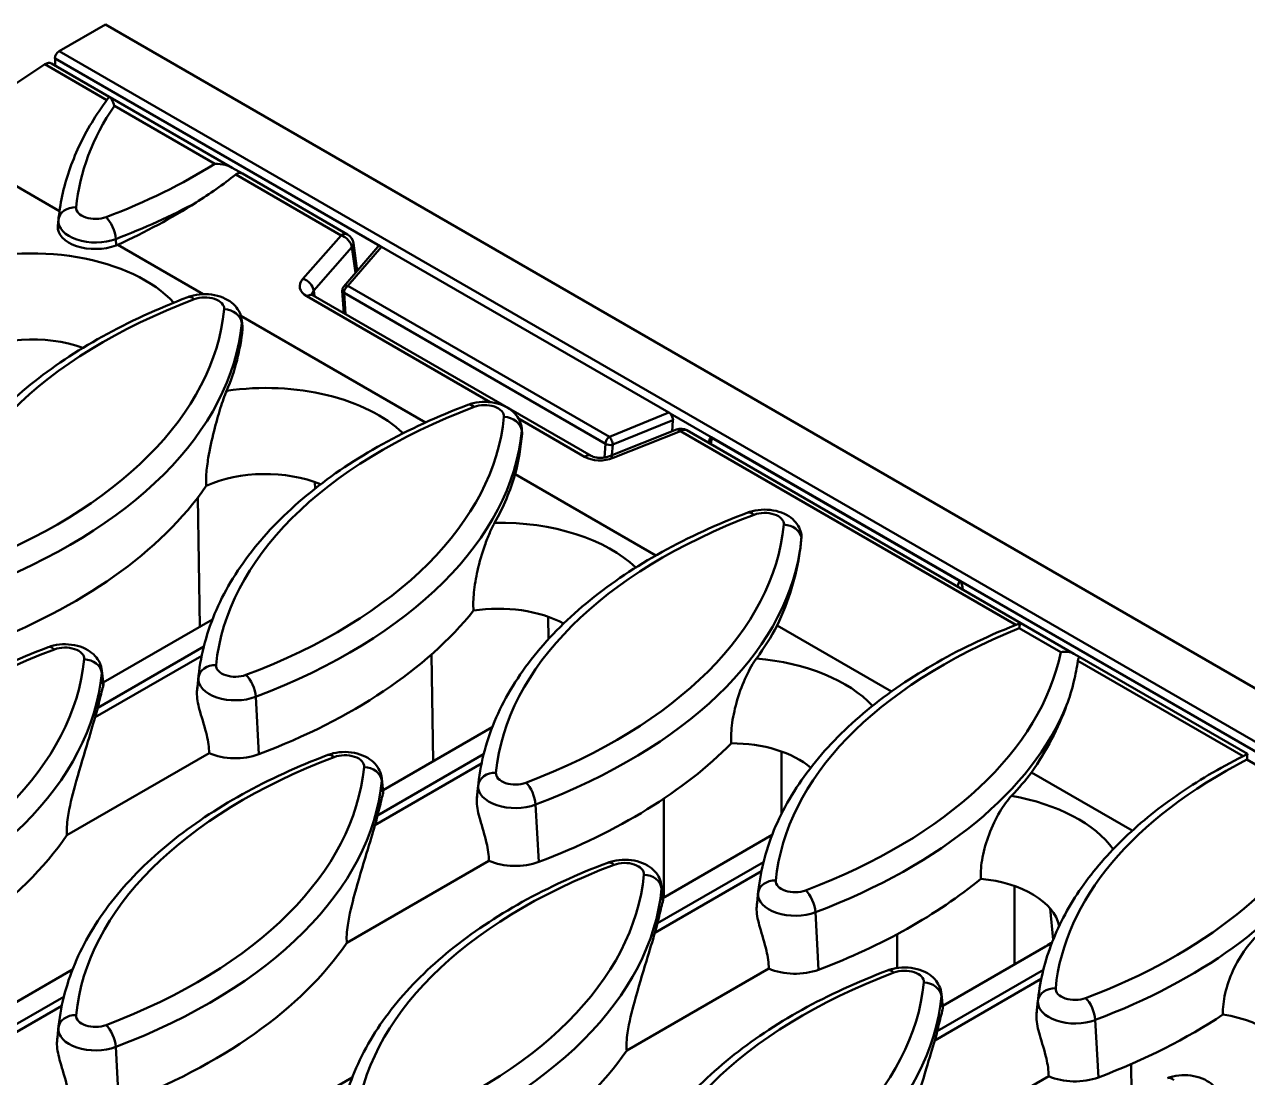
# Model space of a CAD drawing. Header units: millimetres. Extents: x 0 to 2774, y -40 to 1485.
# Drawn here: x 184.4 to 235.9, y 422.1 to 466.4 of the extents above; entities that cross this region are included whole.
import ezdxf

# ---------------------------------------------------------------- set-up
doc = ezdxf.new("R2010")
doc.units = ezdxf.units.MM
doc.header["$LTSCALE"] = 2.5
doc.layers.add('Sichtbar (ISO)', color=7, linetype='Continuous', lineweight=50)
doc.layers.add('Sichtbar schmal (ISO)', color=7, linetype='Continuous', lineweight=50)

msp = doc.modelspace()

# ---------------------------------------------------------------- linework, layer by layer
at = {"layer": 'Sichtbar (ISO)'}
for p, q in [((187.82, 466.442), (185.875, 465.32)), ((364.597, 364.38), (187.82, 466.442)), ((180.572, 461.645), (185.269, 464.764)), ((185.545, 464.805), (187.984, 463.397)), ((185.699, 465.013), (185.699, 464.717)), ((188.009, 463.383), (187.985, 463.397)), ((193.159, 460.409), (188.009, 463.383)), ((185.888, 458.576), (180.572, 461.645)), ((193.589, 460.161), (193.159, 460.409)), ((193.589, 460.161), (198.023, 457.601)), ((185.853, 458.295), (185.825, 458.038)), ((191.938, 455.084), (188.338, 457.162)), ((197.858, 455.411), (199.3, 457.079)), ((198.427, 456.069), (198.269, 457.235)), ((199.451, 457.084), (211.544, 450.102)), ((208.278, 448.279), (196.577, 455.035)), ((197.868, 454.289), (197.798, 455.229)), ((201.297, 449.68), (193.527, 454.166)), ((193.566, 453.975), (193.594, 453.718)), ((211.723, 449.781), (211.684, 449.307)), ((205.351, 449.438), (205.364, 449.32)), ((211.877, 449.384), (209.046, 448.261)), ((212.311, 449.352), (226.365, 441.238)), ((213.246, 448.887), (213.235, 448.819)), ((213.329, 449.061), (223.829, 442.999)), ((223.786, 443.018), (213.363, 449.036)), ((210.998, 444.079), (205.075, 447.499)), ((187.728, 438.728), (192.327, 441.384)), ((220.92, 438.351), (216.109, 441.128)), ((228.607, 439.944), (226.365, 441.238)), ((228.855, 439.8), (228.607, 439.944)), ((228.855, 439.8), (235.917, 435.723)), ((187.674, 439.232), (187.737, 438.646)), ((191.745, 439.016), (191.693, 438.53)), ((199.513, 434.192), (204.112, 436.847)), ((186.202, 432.304), (192.188, 435.76)), ((231.064, 432.494), (226.822, 434.943)), ((199.459, 434.696), (199.522, 434.11)), ((203.531, 434.48), (203.478, 433.994)), ((211.298, 429.656), (215.897, 432.311)), ((197.987, 427.768), (203.973, 431.224)), ((211.244, 430.16), (211.307, 429.574)), ((215.316, 429.944), (215.263, 429.458)), ((223.083, 425.12), (227.41, 427.618)), ((181.835, 423.986), (186.434, 426.641)), ((209.772, 423.232), (215.758, 426.688)), ((223.029, 425.624), (223.092, 425.038)), ((227.101, 425.408), (227.049, 424.922)), ((185.853, 424.274), (185.801, 423.788)), ((193.62, 419.45), (198.219, 422.105)), ((221.557, 418.696), (227.543, 422.152))]:
    msp.add_line(p, q, dxfattribs=at)
for centre, radius, start, end in [((197.773, 457.168), 0.5, 7.7044, 60), ((198.047, 455.247), 0.25, 139.1574, 184.2915), ((212.061, 448.919), 0.5, 60, 111.6271)]:
    msp.add_arc(centre, radius, start, end, dxfattribs=at)
for centre, major_axis, ratio, start_param, end_param in [((185.875, 465.116), (-0.125, -0.217), 0.57735, 3.926991, 5.497787), ((185.295, 464.372), (0.25, 0.433), 0.57735, 0, 0.860326), ((174.523, 469.388), (-24.832, -1.748), 0.618802, 2.116587, 2.286857), ((187.402, 457.904), (-1.587, 0), 0.57735, 6.227073, 8.433693), ((210.665, 457.149), (-24.887, 0), 0.57735, 6.221282, 6.227073), ((174.639, 469.158), (-24.887, 0), 0.57735, 2.150508, 2.15369), ((199.455, 456.876), (-0.135, 0.22), 0.563539, 5.794531, 6.460093), ((184.736, 450.872), (4, 0), 0.57735, 1.006824, 2.356194), ((168.746, 454.416), (24.887, 0), 0.57735, 6.044483, 6.227073), ((192.009, 453.661), (1.587, 0), 0.57735, 6.227073, 6.345089), ((211.54, 449.899), (0.133, -0.215), 0.590223, 0.675008, 1.993686), ((180.415, 448.918), (-24.959, -1.757), 0.618802, 2.936931, 3.046826), ((203.787, 449.187), (-1.579, -0.111), 0.618802, 3.046826, 3.164293), ((213.411, 448.369), (-0.075, 0.694), 0.24051, 0.045462, 0.702195), ((213.544, 449.146), (-0.253, -0.011), 0.591693, 0.530365, 0.74992), ((194.557, 445.202), (4, 0), 0.57735, 0.949504, 2.241798), ((180.531, 449.88), (24.887, 0), 0.57735, 5.970714, 6.116725), ((168.746, 452.375), (25.106, 0), 0.57735, 5.2921, 5.904133), ((192.2, 444.552), (-24.941, -1.756), 0.618802, 2.806104, 3.009686), ((223.977, 443.123), (-0.26, -0.01), 0.560932, 0.728066, 0.947621), ((223.747, 442.402), (0.018, 0.643), 0.283413, 5.114808, 5.911391), ((204.378, 439.532), (4, 0), 0.57735, 0.81622, 1.837769), ((180.531, 447.838), (-25.106, 0), 0.57735, 2.150508, 2.708832), ((192.316, 445.344), (24.887, 0), 0.57735, 5.883104, 5.985444), ((162.853, 439.673), (24.887, 0), 0.57735, 6.114898, 6.142932), ((203.985, 440.186), (-24.923, -1.754), 0.618802, 2.683776, 2.872508), ((193.294, 436.584), (-1.806, 0), 0.57735, 0.911322, 2.150508), ((192.316, 443.302), (-25.106, 0), 0.57735, 2.150508, 2.627239), ((214.199, 433.862), (4, 0), 0.57735, 0.589615, 1.577055), ((204.101, 440.808), (-24.887, 0), 0.57735, 2.644528, 2.721189), ((174.639, 435.137), (24.887, 0), 0.57735, 6.114898, 6.142932), ((162.853, 437.632), (25.106, 0), 0.57735, 5.2921, 5.906759), ((205.08, 432.048), (-1.806, 0), 0.57735, 0.911322, 2.150508), ((204.101, 438.766), (-25.106, 0), 0.57735, 2.150508, 2.532118), ((224.02, 428.192), (4, 0), 0.57735, 0.126759, 1.403206), ((186.424, 430.601), (24.887, 0), 0.57735, 6.114898, 6.142932), ((174.639, 433.096), (25.106, 0), 0.57735, 5.2921, 5.906759), ((216.865, 427.512), (-1.806, 0), 0.57735, 0.911322, 2.150508), ((215.886, 434.23), (-25.106, 0), 0.57735, 2.150508, 2.428839), ((233.841, 422.522), (4, 0), 0.57735, 6.248142, 7.590944), ((198.209, 426.065), (24.887, 0), 0.57735, 6.114898, 6.142932), ((186.424, 428.56), (25.106, 0), 0.57735, 5.2921, 5.906759), ((228.65, 422.976), (-1.806, 0), 0.57735, 0.911322, 2.150508)]:
    msp.add_ellipse(centre, major_axis=major_axis, ratio=ratio, start_param=start_param, end_param=end_param, dxfattribs=at)
for points, knots in [([(187.984, 463.397), (187.744, 463.08), (187.522, 462.757), (187.116, 462.101), (186.932, 461.767), (186.605, 461.092), (186.461, 460.749), (186.215, 460.057), (186.113, 459.708), (185.951, 459.004), (185.891, 458.65), (185.853, 458.295)], [3.5137945, 3.5137945, 3.5137945, 3.5137945, 3.5840531, 3.5840531, 3.6543117, 3.6543117, 3.7245703, 3.7245703, 3.7948289, 3.7948289, 3.8650875, 3.8650875, 3.8650875, 3.8650875]), ([(188.198, 463.02), (188.197, 463.021), (188.197, 463.022), (188.162, 463.118), (188.127, 463.202), (188.062, 463.329), (188.033, 463.369), (188.009, 463.383)], [-0.1736043, -0.1736043, -0.1736043, -0.1736043, -0.1728789, -0.1728789, -0.0870063, -0.0870063, 0, 0, 0, 0]), ([(193.159, 460.409), (193.071, 460.46), (192.972, 460.498), (192.73, 460.562), (192.58, 460.579), (192.431, 460.577), (192.43, 460.577), (192.429, 460.577)], [-0.1542467, -0.1542467, -0.1542467, -0.1542467, -0.088746, -0.088746, 0, 0, 0.0007008, 0.0007008, 0.0007008, 0.0007008]), ([(193.308, 460.122), (193.34, 460.148), (193.375, 460.166), (193.449, 460.189), (193.488, 460.191), (193.548, 460.18), (193.57, 460.172), (193.589, 460.161)], [-0.09696367, -0.09696367, -0.09696367, -0.09696367, -0.06666726, -0.06666726, -0.03263031, -0.03263031, -0.01067724, -0.01067724, -0.01067724, -0.01067724]), ([(191.299, 454.96), (190.018, 454.475), (188.812, 453.921), (186.589, 452.688), (185.572, 452.009), (183.763, 450.544), (182.971, 449.758), (181.641, 448.1), (181.104, 447.228), (180.314, 445.424), (180.061, 444.492), (179.96, 443.552)], [2.9359057, 2.9359057, 2.9359057, 2.9359057, 3.121742, 3.121742, 3.3075784, 3.3075784, 3.4934147, 3.4934147, 3.6792511, 3.6792511, 3.8650875, 3.8650875, 3.8650875, 3.8650875]), ([(193.566, 453.975), (193.554, 454.091), (193.521, 454.202), (193.424, 454.413), (193.356, 454.509), (193.188, 454.693), (193.084, 454.773), (192.835, 454.921), (192.687, 454.978), (192.371, 455.062), (192.2, 455.083), (191.861, 455.086), (191.692, 455.068), (191.449, 455.011), (191.374, 454.988), (191.299, 454.96)], [0.847302, 0.847302, 0.847302, 0.847302, 1.046181, 1.046181, 1.270532, 1.270532, 1.556044, 1.556044, 1.929065, 1.929065, 2.339587, 2.339587, 2.746954, 2.746954, 2.935906, 2.935906, 2.935906, 2.935906]), ([(196.521, 455.078), (196.521, 455.078), (196.522, 455.077), (196.528, 455.07), (196.534, 455.065), (196.551, 455.051), (196.563, 455.043), (196.577, 455.035)], [0.9950657, 0.9950657, 0.9950657, 0.9950657, 1.1062513, 1.1062513, 1.2470944, 1.2470944, 1.3879376, 1.3879376, 1.3879376, 1.3879376]), ([(192.928, 451.018), (192.84, 450.811), (192.75, 450.557), (192.57, 449.985), (192.481, 449.667), (192.3, 448.946), (192.215, 448.551), (192.117, 447.965), (192.086, 447.73), (192.059, 447.33), (192.057, 447.164), (192.07, 447.011)], [-0.8494257, -0.8494257, -0.8494257, -0.8494257, -0.6587679, -0.6587679, -0.4679344, -0.4679344, -0.2465859, -0.2465859, -0.1084621, -0.1084621, 0, 0, 0, 0]), ([(203.084, 450.424), (201.803, 449.939), (200.597, 449.385), (198.374, 448.151), (197.357, 447.472), (195.548, 446.008), (194.756, 445.222), (193.426, 443.564), (192.889, 442.691), (192.099, 440.888), (191.846, 439.956), (191.745, 439.016)], [2.9359057, 2.9359057, 2.9359057, 2.9359057, 3.121742, 3.121742, 3.3075784, 3.3075784, 3.4934147, 3.4934147, 3.6792511, 3.6792511, 3.8650875, 3.8650875, 3.8650875, 3.8650875]), ([(205.351, 449.438), (205.339, 449.554), (205.306, 449.666), (205.209, 449.877), (205.141, 449.973), (204.973, 450.157), (204.869, 450.237), (204.62, 450.385), (204.472, 450.442), (204.156, 450.525), (203.986, 450.547), (203.646, 450.55), (203.477, 450.532), (203.235, 450.475), (203.159, 450.452), (203.084, 450.424)], [0.847302, 0.847302, 0.847302, 0.847302, 1.046181, 1.046181, 1.270532, 1.270532, 1.556044, 1.556044, 1.929065, 1.929065, 2.339587, 2.339587, 2.746954, 2.746954, 2.935906, 2.935906, 2.935906, 2.935906]), ([(208.278, 448.279), (208.3, 448.267), (208.328, 448.253), (208.398, 448.228), (208.439, 448.217), (208.533, 448.2), (208.585, 448.195), (208.695, 448.192), (208.752, 448.194), (208.863, 448.209), (208.918, 448.22), (208.995, 448.242), (209.021, 448.251), (209.046, 448.261)], [-1.387938, -1.387938, -1.387938, -1.387938, -1.175248, -1.175248, -0.950596, -0.950596, -0.713116, -0.713116, -0.467538, -0.467538, -0.2215, -0.2215, -0.084774, -0.084774, -0.084774, -0.084774]), ([(214.869, 445.887), (213.588, 445.403), (212.382, 444.849), (210.159, 443.615), (209.142, 442.936), (207.333, 441.472), (206.541, 440.686), (205.211, 439.028), (204.674, 438.155), (203.884, 436.352), (203.631, 435.42), (203.531, 434.48)], [2.9359057, 2.9359057, 2.9359057, 2.9359057, 3.121742, 3.121742, 3.3075784, 3.3075784, 3.4934147, 3.4934147, 3.6792511, 3.6792511, 3.8650875, 3.8650875, 3.8650875, 3.8650875]), ([(217.118, 445.015), (217.093, 445.13), (217.048, 445.236), (216.928, 445.438), (216.849, 445.529), (216.655, 445.703), (216.536, 445.777), (216.262, 445.907), (216.103, 445.954), (215.775, 446.011), (215.606, 446.019), (215.27, 445.997), (215.104, 445.967), (214.918, 445.905), (214.893, 445.897), (214.869, 445.887)], [0.912347, 0.912347, 0.912347, 0.912347, 1.116165, 1.116165, 1.356461, 1.356461, 1.67044, 1.67044, 2.064989, 2.064989, 2.469701, 2.469701, 2.874412, 2.874412, 2.935906, 2.935906, 2.935906, 2.935906]), ([(204.213, 445.463), (204.144, 445.338), (204.073, 445.193), (203.933, 444.871), (203.864, 444.693), (203.683, 444.176), (203.577, 443.811), (203.424, 443.134), (203.37, 442.825), (203.313, 442.254), (203.306, 441.997), (203.323, 441.76)], [-0.8579949, -0.8579949, -0.8579949, -0.8579949, -0.722262, -0.722262, -0.5861544, -0.5861544, -0.3515224, -0.3515224, -0.1658691, -0.1658691, 0, 0, 0, 0]), ([(217.131, 444.839), (217.132, 444.857), (217.132, 444.875), (217.132, 444.932), (217.126, 444.973), (217.117, 445.014)], [0.67723232, 0.67723232, 0.67723232, 0.67723232, 0.69410003, 0.69410003, 0.73197227, 0.73197227, 0.73197227, 0.73197227]), ([(226.36, 441.238), (225.11, 440.751), (223.934, 440.196), (221.769, 438.967), (220.779, 438.292), (219.018, 436.84), (218.247, 436.063), (216.953, 434.425), (216.431, 433.565), (215.662, 431.787), (215.415, 430.87), (215.316, 429.944)], [2.9502119, 2.9502119, 2.9502119, 2.9502119, 3.133187, 3.133187, 3.3161621, 3.3161621, 3.4991372, 3.4991372, 3.6821123, 3.6821123, 3.8650875, 3.8650875, 3.8650875, 3.8650875]), ([(226.302, 441.021), (226.302, 441.021), (226.302, 441.022), (226.313, 441.094), (226.324, 441.151), (226.346, 441.225), (226.356, 441.243), (226.365, 441.238)], [-0.1466997, -0.1466997, -0.1466997, -0.1466997, -0.1460501, -0.1460501, -0.0715433, -0.0715433, 0, 0, 0, 0]), ([(185.406, 440.217), (184.125, 439.733), (182.919, 439.179), (180.696, 437.945), (179.68, 437.266), (177.87, 435.801), (177.078, 435.016), (175.749, 433.358), (175.212, 432.485), (174.421, 430.682), (174.169, 429.75), (174.068, 428.81)], [2.9359057, 2.9359057, 2.9359057, 2.9359057, 3.121742, 3.121742, 3.3075784, 3.3075784, 3.4934147, 3.4934147, 3.6792511, 3.6792511, 3.8650875, 3.8650875, 3.8650875, 3.8650875]), ([(187.674, 439.232), (187.661, 439.348), (187.629, 439.46), (187.531, 439.671), (187.464, 439.767), (187.295, 439.951), (187.191, 440.031), (186.942, 440.178), (186.795, 440.236), (186.478, 440.319), (186.308, 440.341), (185.968, 440.344), (185.799, 440.326), (185.557, 440.268), (185.481, 440.246), (185.406, 440.217)], [0.847302, 0.847302, 0.847302, 0.847302, 1.046181, 1.046181, 1.270532, 1.270532, 1.556044, 1.556044, 1.929065, 1.929065, 2.339587, 2.339587, 2.746954, 2.746954, 2.935906, 2.935906, 2.935906, 2.935906]), ([(228.607, 439.944), (228.533, 439.986), (228.447, 440.013), (228.259, 440.036), (228.157, 440.031), (228.053, 440.011), (228.053, 440.011), (228.052, 440.011)], [-0.1281464, -0.1281464, -0.1281464, -0.1281464, -0.0649498, -0.0649498, 0, 0, 0.0006165, 0.0006165, 0.0006165, 0.0006165]), ([(215.238, 439.747), (215.092, 439.547), (214.944, 439.289), (214.665, 438.691), (214.536, 438.354), (214.337, 437.686), (214.263, 437.36), (214.174, 436.734), (214.159, 436.442), (214.174, 436.171)], [-0.8370041, -0.8370041, -0.8370041, -0.8370041, -0.6112743, -0.6112743, -0.3860884, -0.3860884, -0.1877107, -0.1877107, 0, 0, 0, 0]), ([(228.3, 437.777), (228.42, 438.105), (228.522, 438.442), (228.675, 439.068), (228.731, 439.357), (228.773, 439.647)], [0.1998865, 0.1998865, 0.1998865, 0.1998865, 0.5110895, 0.5110895, 0.7704198, 0.7704198, 0.7704198, 0.7704198]), ([(228.773, 439.647), (228.775, 439.662), (228.777, 439.676), (228.784, 439.708), (228.789, 439.725), (228.802, 439.763), (228.813, 439.781), (228.835, 439.803), (228.846, 439.805), (228.855, 439.8)], [-0.1141211, -0.1141211, -0.1141211, -0.1141211, -0.0997104, -0.0997104, -0.0797217, -0.0797217, -0.0467941, -0.0467941, -0.0117875, -0.0117875, -0.0117875, -0.0117875]), ([(187.731, 438.597), (187.728, 438.587), (187.725, 438.577), (187.673, 438.395), (187.61, 438.13), (187.525, 437.784), (187.511, 437.725), (187.497, 437.665)], [0.7095826, 0.7095826, 0.7095826, 0.7095826, 0.7301099, 0.7301099, 1.0546565, 1.0546565, 1.1167, 1.1167, 1.1167, 1.1167]), ([(192.188, 435.76), (192.185, 435.995), (192.149, 436.25), (192.014, 436.84), (191.9, 437.178), (191.777, 437.616), (191.743, 437.746), (191.693, 437.999), (191.678, 438.122), (191.673, 438.291), (191.675, 438.35), (191.681, 438.408)], [0.0433649, 0.0433649, 0.0433649, 0.0433649, 0.199966, 0.199966, 0.399932, 0.399932, 0.4756007, 0.4756007, 0.5512693, 0.5512693, 0.5929939, 0.5929939, 0.5929939, 0.5929939]), ([(191.681, 438.408), (191.684, 438.438), (191.687, 438.467), (191.691, 438.508), (191.692, 438.519), (191.693, 438.53)], [0.70958265, 0.70958265, 0.70958265, 0.70958265, 0.73010989, 0.73010989, 0.73801389, 0.73801389, 0.73801389, 0.73801389]), ([(187.389, 437.267), (187.29, 436.931), (187.169, 436.524), (186.874, 435.541), (186.693, 434.951), (186.425, 433.966), (186.304, 433.484), (186.222, 432.925), (186.206, 432.784), (186.192, 432.525), (186.193, 432.406), (186.202, 432.304)], [3.485316, 3.485316, 3.485316, 3.485316, 3.831228, 3.831228, 4.242869, 4.242869, 4.503948, 4.503948, 4.581698, 4.581698, 4.653464, 4.653464, 4.653464, 4.653464]), ([(199.459, 434.696), (199.446, 434.812), (199.414, 434.924), (199.316, 435.134), (199.249, 435.231), (199.081, 435.415), (198.976, 435.494), (198.727, 435.642), (198.58, 435.7), (198.263, 435.783), (198.093, 435.805), (197.753, 435.808), (197.584, 435.79), (197.342, 435.732), (197.266, 435.709), (197.191, 435.681)], [0.847302, 0.847302, 0.847302, 0.847302, 1.046181, 1.046181, 1.270532, 1.270532, 1.556044, 1.556044, 1.929065, 1.929065, 2.339587, 2.339587, 2.746954, 2.746954, 2.935906, 2.935906, 2.935906, 2.935906]), ([(197.191, 435.681), (195.91, 435.197), (194.704, 434.643), (192.481, 433.409), (191.465, 432.73), (189.656, 431.265), (188.863, 430.479), (187.534, 428.822), (186.997, 427.949), (186.207, 426.146), (185.954, 425.214), (185.853, 424.274)], [2.9359057, 2.9359057, 2.9359057, 2.9359057, 3.121742, 3.121742, 3.3075784, 3.3075784, 3.4934147, 3.4934147, 3.6792511, 3.6792511, 3.8650875, 3.8650875, 3.8650875, 3.8650875]), ([(235.916, 435.723), (234.908, 435.225), (233.965, 434.679), (232.235, 433.502), (231.448, 432.87), (230.051, 431.533), (229.441, 430.828), (228.416, 429.358), (228.002, 428.594), (227.388, 427.024), (227.188, 426.219), (227.101, 425.408)], [3.0633195, 3.0633195, 3.0633195, 3.0633195, 3.2236731, 3.2236731, 3.3840267, 3.3840267, 3.5443803, 3.5443803, 3.7047339, 3.7047339, 3.8650875, 3.8650875, 3.8650875, 3.8650875]), ([(235.892, 435.484), (235.892, 435.484), (235.892, 435.485), (235.896, 435.562), (235.901, 435.624), (235.909, 435.704), (235.914, 435.725), (235.917, 435.723)], [-0.1532229, -0.1532229, -0.1532229, -0.1532229, -0.1526671, -0.1526671, -0.0728365, -0.0728365, 0, 0, 0, 0]), ([(199.516, 434.061), (199.513, 434.051), (199.51, 434.041), (199.458, 433.859), (199.395, 433.594), (199.311, 433.247), (199.296, 433.189), (199.282, 433.129)], [0.7095826, 0.7095826, 0.7095826, 0.7095826, 0.7301099, 0.7301099, 1.0546565, 1.0546565, 1.1167, 1.1167, 1.1167, 1.1167]), ([(203.973, 431.224), (203.97, 431.459), (203.934, 431.714), (203.799, 432.304), (203.685, 432.642), (203.562, 433.08), (203.528, 433.21), (203.478, 433.463), (203.463, 433.586), (203.458, 433.755), (203.46, 433.814), (203.466, 433.872)], [0.0433649, 0.0433649, 0.0433649, 0.0433649, 0.199966, 0.199966, 0.399932, 0.399932, 0.4756007, 0.4756007, 0.5512693, 0.5512693, 0.5929939, 0.5929939, 0.5929939, 0.5929939]), ([(203.466, 433.872), (203.469, 433.902), (203.472, 433.931), (203.476, 433.972), (203.477, 433.983), (203.478, 433.994)], [0.70958265, 0.70958265, 0.70958265, 0.70958265, 0.73010989, 0.73010989, 0.73801389, 0.73801389, 0.73801389, 0.73801389]), ([(225.977, 433.956), (225.809, 433.777), (225.641, 433.548), (225.315, 432.999), (225.16, 432.678), (224.914, 432.023), (224.819, 431.696), (224.7, 431.057), (224.675, 430.752), (224.687, 430.469)], [-0.8301106, -0.8301106, -0.8301106, -0.8301106, -0.6194532, -0.6194532, -0.3978806, -0.3978806, -0.1955026, -0.1955026, 0, 0, 0, 0]), ([(199.174, 432.731), (199.075, 432.395), (198.955, 431.988), (198.659, 431.005), (198.478, 430.415), (198.21, 429.43), (198.089, 428.948), (198.007, 428.389), (197.991, 428.248), (197.977, 427.989), (197.978, 427.87), (197.987, 427.768)], [3.485316, 3.485316, 3.485316, 3.485316, 3.831228, 3.831228, 4.242869, 4.242869, 4.503948, 4.503948, 4.581698, 4.581698, 4.653464, 4.653464, 4.653464, 4.653464]), ([(208.977, 431.145), (207.696, 430.661), (206.489, 430.107), (204.266, 428.873), (203.25, 428.194), (201.441, 426.729), (200.648, 425.943), (199.319, 424.285), (198.782, 423.413), (197.992, 421.609), (197.739, 420.678), (197.638, 419.738)], [2.9359057, 2.9359057, 2.9359057, 2.9359057, 3.121742, 3.121742, 3.3075784, 3.3075784, 3.4934147, 3.4934147, 3.6792511, 3.6792511, 3.8650875, 3.8650875, 3.8650875, 3.8650875]), ([(211.244, 430.16), (211.231, 430.276), (211.199, 430.388), (211.101, 430.598), (211.034, 430.694), (210.866, 430.879), (210.761, 430.958), (210.513, 431.106), (210.365, 431.164), (210.048, 431.247), (209.878, 431.269), (209.538, 431.272), (209.369, 431.254), (209.127, 431.196), (209.051, 431.173), (208.977, 431.145)], [0.847302, 0.847302, 0.847302, 0.847302, 1.046181, 1.046181, 1.270532, 1.270532, 1.556044, 1.556044, 1.929065, 1.929065, 2.339587, 2.339587, 2.746954, 2.746954, 2.935906, 2.935906, 2.935906, 2.935906]), ([(211.301, 429.525), (211.298, 429.515), (211.295, 429.504), (211.243, 429.323), (211.18, 429.058), (211.096, 428.711), (211.082, 428.653), (211.067, 428.593)], [0.7095826, 0.7095826, 0.7095826, 0.7095826, 0.7301099, 0.7301099, 1.0546565, 1.0546565, 1.1167, 1.1167, 1.1167, 1.1167]), ([(215.758, 426.688), (215.755, 426.923), (215.719, 427.178), (215.584, 427.768), (215.47, 428.106), (215.347, 428.544), (215.313, 428.674), (215.263, 428.927), (215.248, 429.05), (215.243, 429.218), (215.245, 429.278), (215.251, 429.336)], [0.0433649, 0.0433649, 0.0433649, 0.0433649, 0.199966, 0.199966, 0.399932, 0.399932, 0.4756007, 0.4756007, 0.5512693, 0.5512693, 0.5929939, 0.5929939, 0.5929939, 0.5929939]), ([(215.251, 429.336), (215.254, 429.365), (215.257, 429.395), (215.261, 429.435), (215.262, 429.447), (215.263, 429.458)], [0.70958265, 0.70958265, 0.70958265, 0.70958265, 0.73010989, 0.73010989, 0.73801389, 0.73801389, 0.73801389, 0.73801389]), ([(210.96, 428.195), (210.861, 427.858), (210.74, 427.451), (210.444, 426.469), (210.263, 425.879), (209.996, 424.894), (209.874, 424.412), (209.792, 423.853), (209.776, 423.712), (209.762, 423.453), (209.763, 423.334), (209.772, 423.232)], [3.485316, 3.485316, 3.485316, 3.485316, 3.831228, 3.831228, 4.242869, 4.242869, 4.503948, 4.503948, 4.581698, 4.581698, 4.653464, 4.653464, 4.653464, 4.653464]), ([(236.424, 428.156), (236.225, 427.988), (236.025, 427.768), (235.638, 427.237), (235.455, 426.925), (235.163, 426.286), (235.05, 425.966), (234.905, 425.336), (234.872, 425.034), (234.881, 424.752)], [-0.8307301, -0.8307301, -0.8307301, -0.8307301, -0.6186982, -0.6186982, -0.3967921, -0.3967921, -0.1947785, -0.1947785, 0, 0, 0, 0]), ([(220.762, 426.609), (219.481, 426.125), (218.274, 425.57), (216.052, 424.337), (215.035, 423.658), (213.226, 422.193), (212.433, 421.407), (211.104, 419.749), (210.567, 418.877), (209.777, 417.073), (209.524, 416.142), (209.423, 415.202)], [2.9359057, 2.9359057, 2.9359057, 2.9359057, 3.121742, 3.121742, 3.3075784, 3.3075784, 3.4934147, 3.4934147, 3.6792511, 3.6792511, 3.8650875, 3.8650875, 3.8650875, 3.8650875]), ([(223.029, 425.624), (223.017, 425.74), (222.984, 425.852), (222.886, 426.062), (222.819, 426.158), (222.651, 426.343), (222.546, 426.422), (222.298, 426.57), (222.15, 426.628), (221.833, 426.711), (221.663, 426.732), (221.324, 426.736), (221.154, 426.718), (220.912, 426.66), (220.836, 426.637), (220.762, 426.609)], [0.847302, 0.847302, 0.847302, 0.847302, 1.046181, 1.046181, 1.270532, 1.270532, 1.556044, 1.556044, 1.929065, 1.929065, 2.339587, 2.339587, 2.746954, 2.746954, 2.935906, 2.935906, 2.935906, 2.935906]), ([(223.086, 424.989), (223.083, 424.979), (223.08, 424.968), (223.028, 424.787), (222.965, 424.522), (222.881, 424.175), (222.867, 424.117), (222.852, 424.057)], [0.7095826, 0.7095826, 0.7095826, 0.7095826, 0.7301099, 0.7301099, 1.0546565, 1.0546565, 1.1167, 1.1167, 1.1167, 1.1167]), ([(227.036, 424.8), (227.039, 424.829), (227.042, 424.859), (227.046, 424.899), (227.047, 424.911), (227.049, 424.922)], [0.70958265, 0.70958265, 0.70958265, 0.70958265, 0.73010989, 0.73010989, 0.73801389, 0.73801389, 0.73801389, 0.73801389]), ([(227.543, 422.152), (227.54, 422.387), (227.504, 422.642), (227.369, 423.232), (227.255, 423.57), (227.132, 424.008), (227.098, 424.138), (227.048, 424.391), (227.033, 424.514), (227.028, 424.682), (227.03, 424.742), (227.036, 424.8)], [0.0433649, 0.0433649, 0.0433649, 0.0433649, 0.199966, 0.199966, 0.399932, 0.399932, 0.4756007, 0.4756007, 0.5512693, 0.5512693, 0.5929939, 0.5929939, 0.5929939, 0.5929939]), ([(186.295, 421.018), (186.292, 421.253), (186.257, 421.508), (186.121, 422.098), (186.007, 422.436), (185.884, 422.874), (185.85, 423.004), (185.8, 423.257), (185.785, 423.38), (185.78, 423.548), (185.782, 423.608), (185.788, 423.666)], [0.0433649, 0.0433649, 0.0433649, 0.0433649, 0.199966, 0.199966, 0.399932, 0.399932, 0.4756007, 0.4756007, 0.5512693, 0.5512693, 0.5929939, 0.5929939, 0.5929939, 0.5929939]), ([(185.788, 423.666), (185.791, 423.695), (185.794, 423.725), (185.798, 423.765), (185.799, 423.777), (185.801, 423.788)], [0.70958265, 0.70958265, 0.70958265, 0.70958265, 0.73010989, 0.73010989, 0.73801389, 0.73801389, 0.73801389, 0.73801389]), ([(222.745, 423.659), (222.646, 423.322), (222.525, 422.915), (222.229, 421.933), (222.048, 421.343), (221.781, 420.358), (221.659, 419.876), (221.577, 419.317), (221.561, 419.176), (221.547, 418.917), (221.549, 418.798), (221.557, 418.696)], [3.485316, 3.485316, 3.485316, 3.485316, 3.831228, 3.831228, 4.242869, 4.242869, 4.503948, 4.503948, 4.581698, 4.581698, 4.653464, 4.653464, 4.653464, 4.653464]), ([(234.814, 421.088), (234.802, 421.204), (234.769, 421.315), (234.672, 421.526), (234.604, 421.622), (234.436, 421.806), (234.331, 421.886), (234.083, 422.034), (233.935, 422.092), (233.619, 422.175), (233.448, 422.196), (233.109, 422.2), (232.939, 422.182), (232.697, 422.124), (232.621, 422.101), (232.547, 422.073)], [0.847302, 0.847302, 0.847302, 0.847302, 1.046181, 1.046181, 1.270532, 1.270532, 1.556044, 1.556044, 1.929065, 1.929065, 2.339587, 2.339587, 2.746954, 2.746954, 2.935906, 2.935906, 2.935906, 2.935906])]:
    msp.add_open_spline(points, degree=3, knots=knots, dxfattribs=at)
for points in [[(191.639, 458.944), (192.213, 459.307), (192.778, 459.703), (193.308, 460.122)], [(199.394, 457.106), (199.413, 457.102), (199.433, 457.095), (199.451, 457.084)], [(211.544, 450.102), (211.563, 450.091), (211.582, 450.076), (211.601, 450.059)], [(217.068, 444.262), (217.095, 444.454), (217.116, 444.646), (217.131, 444.839)], [(187.737, 438.646), (187.738, 438.633), (187.736, 438.616), (187.731, 438.597)], [(199.522, 434.11), (199.523, 434.097), (199.521, 434.08), (199.516, 434.061)], [(211.307, 429.574), (211.308, 429.56), (211.306, 429.544), (211.301, 429.525)], [(227.41, 427.618), (227.518, 427.681), (227.613, 427.743), (227.692, 427.801)], [(223.092, 425.038), (223.093, 425.024), (223.092, 425.008), (223.086, 424.989)]]:
    msp.add_open_spline(points, degree=3, dxfattribs=at)
at = {"layer": 'Sichtbar schmal (ISO)'}
for p, q in [((362.652, 363.258), (185.875, 465.32)), ((185.269, 464.764), (187.879, 463.257)), ((185.699, 465.013), (199.394, 457.106)), ((188.198, 463.02), (192.429, 460.577)), ((193.308, 460.122), (197.747, 457.56)), ((185.844, 458.212), (185.817, 457.955)), ((188.256, 457.408), (188.271, 457.137)), ((197.747, 457.56), (196.136, 455.733)), ((196.594, 455.233), (198.205, 457.06)), ((198.032, 455.442), (199.451, 457.084)), ((198.205, 457.06), (198.351, 455.981)), ((209.043, 449.084), (198.032, 455.442)), ((196.301, 454.994), (204.02, 450.537)), ((196.624, 455.008), (196.594, 455.233)), ((197.87, 455.145), (208.882, 448.788)), ((197.938, 454.249), (197.87, 455.145)), ((193.567, 453.868), (193.594, 453.61)), ((186.827, 452.795), (186.826, 452.841)), ((205.22, 449.844), (208.002, 448.238)), ((211.544, 450.102), (209.043, 449.084)), ((209.183, 448.748), (211.723, 449.781)), ((211.601, 450.059), (213.329, 449.061)), ((205.352, 449.332), (205.365, 449.205)), ((209.203, 448.188), (212.035, 449.311)), ((212.035, 449.311), (226.156, 441.158)), ((208.882, 448.788), (208.834, 448.205)), ((209.147, 448.301), (209.183, 448.748)), ((213.318, 448.771), (213.363, 449.036)), ((196.651, 446.899), (196.647, 447.171)), ((191.712, 446.518), (191.798, 441.078)), ((223.786, 443.018), (223.708, 442.772)), ((223.829, 442.999), (267.984, 417.506)), ((206.483, 440.563), (206.468, 441.501)), ((226.302, 441.021), (228.052, 440.011)), ((191.876, 439.857), (187.389, 437.267)), ((187.497, 437.665), (191.964, 440.244)), ((201.547, 439.909), (201.619, 435.408)), ((228.773, 439.647), (235.73, 435.63)), ((187.674, 439.126), (187.731, 438.597)), ((191.737, 438.933), (191.681, 438.408)), ((194.149, 438.129), (194.284, 435.712)), ((216.287, 433.193), (216.287, 435.832)), ((203.662, 435.321), (199.174, 432.731)), ((199.282, 433.129), (203.749, 435.708)), ((235.892, 435.484), (239.215, 433.566)), ((199.459, 434.59), (199.516, 434.061)), ((203.522, 434.397), (203.466, 433.872)), ((211.344, 433.846), (211.344, 429.683)), ((205.934, 433.593), (206.069, 431.175)), ((211.067, 428.593), (215.535, 431.172)), ((215.447, 430.785), (210.96, 428.195)), ((226.108, 426.866), (226.108, 430.162)), ((211.244, 430.054), (211.301, 429.525)), ((215.307, 429.861), (215.251, 429.336)), ((217.719, 429.057), (217.854, 426.639)), ((227.609, 429.212), (227.728, 427.893)), ((221.165, 428.134), (221.165, 426.712)), ((222.852, 424.057), (227.32, 426.636)), ((227.232, 426.249), (222.745, 423.659)), ((181.604, 422.923), (186.072, 425.502)), ((223.03, 425.518), (223.086, 424.989)), ((185.984, 425.115), (181.497, 422.525)), ((227.092, 425.325), (227.036, 424.8)), ((229.504, 424.521), (229.639, 422.103)), ((185.844, 424.191), (185.788, 423.666)), ((188.256, 423.387), (188.391, 420.969)), ((231.014, 422.662), (231.033, 421.453))]:
    msp.add_line(p, q, dxfattribs=at)
for centre, major_axis, ratio, start_param, end_param in [((210.665, 457.966), (-24.113, 0), 0.57735, 5.911631, 6.227073), ((174.639, 469.975), (-24.113, 0), 0.57735, 2.150508, 2.400599), ((174.639, 469.416), (24.86, 0), 0.57735, 5.2921, 5.465425), ((186.59, 458.134), (-0.746, 0.073), 0.815212, 4.791537, 6.275066), ((187.402, 458.72), (-0.813, 0), 0.57735, 6.227073, 8.433693), ((187.402, 458.161), (-1.56, 0), 0.57735, 6.227073, 8.433693), ((210.665, 457.407), (-24.86, 0), 0.57735, 6.221282, 6.227073), ((187.847, 457.715), (0.265, -0.702), 0.447262, 0.956366, 2.439895), ((197.773, 457.168), (0.25, 0.433), 0.57735, 0, 0.860326), ((197.773, 457.168), (-0.375, 0.331), 0.666143, 3.801146, 5.304281), ((184.736, 452.913), (-6.739, 0), 0.57735, 3.626115, 5.226738), ((197.773, 457.168), (0.495, 0.067), 0.585553, 5.684237, 6.283185), ((197.006, 455.462), (-0.999, -0.065), 0.618546, 5.727109, 7.030273), ((196.163, 455.341), (0.375, -0.331), 0.666143, 0.659554, 2.162688), ((198.047, 455.247), (-0.189, 0.163), 0.659067, 5.301108, 6.283185), ((198.047, 455.247), (0.125, 0.217), 0.57735, 0.872665, 2.356194), ((204.773, 443.223), (-24.113, 0), 0.57735, 5.2921, 6.227073), ((191.564, 454.258), (-0.265, 0.702), 0.447262, 5.581488, 6.283185), ((192.009, 454.478), (0.813, 0), 0.57735, 6.227073, 8.433693), ((196.327, 454.602), (0.25, 0.433), 0.57735, 0, 0.860326), ((197.033, 455.07), (0.503, -0.006), 0.646999, 2.638353, 3.164618), ((198.047, 455.247), (-0.249, -0.019), 0.522916, 0, 0.744135), ((168.746, 455.232), (24.113, 0), 0.57735, 5.2921, 6.227073), ((192.821, 453.839), (0.746, -0.073), 0.815212, 0.166414, 1.649944), ((168.746, 454.673), (24.86, 0), 0.57735, 5.2921, 6.227073), ((192.009, 453.919), (1.56, 0), 0.57735, 6.227073, 6.345089), ((194.557, 447.243), (-6.739, 0), 0.57735, 3.676796, 4.956598), ((216.558, 438.687), (-24.113, 0), 0.57735, 5.2921, 6.227073), ((203.349, 449.722), (-0.265, 0.702), 0.447262, 5.581488, 6.283185), ((203.794, 449.942), (0.813, 0), 0.57735, 6.227073, 8.433693), ((180.531, 450.696), (24.113, 0), 0.57735, 5.2921, 6.227073), ((204.606, 449.303), (0.746, -0.073), 0.815212, 0.166414, 1.649944), ((180.531, 450.137), (24.86, 0), 0.57735, 5.2921, 6.227073), ((203.794, 449.383), (1.56, 0), 0.57735, 6.227073, 6.345089), ((212.061, 448.919), (-0.184, 0.465), 0.361026, 5.557414, 6.283185), ((212.061, 448.919), (0.25, 0.433), 0.57735, 0, 0.860326), ((209.059, 448.89), (-0.125, -0.217), 0.57735, 4.014257, 5.497787), ((209.059, 448.89), (-0.249, 0.02), 0.627077, 0.834831, 2.144848), ((209.059, 448.89), (0.094, -0.232), 0.353074, 0.774171, 2.409364), ((208.028, 447.846), (0.25, 0.433), 0.57735, 0, 0.860326), ((208.706, 448.707), (0.999, 0.065), 0.619562, 3.889363, 5.192527), ((209.23, 447.796), (-0.184, 0.465), 0.361026, 5.557414, 6.283185), ((228.343, 434.151), (-24.113, 0), 0.57735, 5.2921, 6.227073), ((215.134, 445.186), (-0.265, 0.702), 0.447262, 5.581488, 6.283185), ((215.58, 445.406), (0.813, 0), 0.57735, 6.227073, 8.433693), ((204.378, 441.573), (-6.739, 0), 0.57735, 3.681679, 4.736818), ((192.316, 446.16), (24.113, 0), 0.57735, 5.2921, 6.227073), ((216.391, 444.767), (0.746, -0.073), 0.815212, 0.236868, 1.649944), ((192.316, 445.601), (24.86, 0), 0.57735, 5.2921, 6.189773), ((240.128, 429.615), (-24.113, 0), 0.57735, 5.323033, 6.227073), ((198.88, 428.481), (-24.113, 0), 0.57735, 5.2921, 6.227073), ((185.672, 439.516), (-0.265, 0.702), 0.447262, 5.581488, 6.283185), ((186.117, 439.736), (0.813, 0), 0.57735, 6.227073, 8.433693), ((204.101, 441.624), (24.113, 0), 0.57735, 5.2921, 6.167024), ((162.853, 440.49), (24.113, 0), 0.57735, 5.2921, 6.227073), ((186.928, 439.097), (0.746, -0.073), 0.815212, 0.166414, 1.649944), ((192.483, 438.856), (-0.746, 0.073), 0.815212, 4.791537, 6.275066), ((193.294, 439.442), (-0.813, 0), 0.57735, 6.227073, 8.433693), ((214.199, 435.903), (-6.739, 0), 0.57735, 3.636874, 4.557535), ((162.853, 439.931), (24.86, 0), 0.57735, 5.2921, 6.227073), ((186.117, 439.177), (1.56, 0), 0.57735, 6.227073, 6.345089), ((193.294, 438.883), (-1.56, 0), 0.57735, 6.227073, 8.433693), ((216.558, 438.128), (-24.86, 0), 0.57735, 6.221282, 6.227073), ((193.74, 438.437), (0.265, -0.702), 0.447262, 0.956366, 2.439895), ((204.101, 441.065), (24.86, 0), 0.57735, 5.2921, 6.052066), ((210.665, 423.945), (-24.113, 0), 0.57735, 5.2921, 6.227073), ((197.457, 434.98), (-0.265, 0.702), 0.447262, 5.581488, 6.283185), ((197.902, 435.199), (0.813, 0), 0.57735, 6.227073, 8.433693), ((251.913, 425.079), (-24.113, 0), 0.57735, 5.439087, 6.227073), ((174.639, 435.954), (24.113, 0), 0.57735, 5.2921, 6.227073), ((198.713, 434.561), (0.746, -0.073), 0.815212, 0.166414, 1.649944), ((204.268, 434.32), (-0.746, 0.073), 0.815212, 4.791537, 6.275066), ((205.08, 434.906), (-0.813, 0), 0.57735, 6.227073, 8.433693), ((174.639, 435.395), (24.86, 0), 0.57735, 5.2921, 6.227073), ((197.902, 434.64), (1.56, 0), 0.57735, 6.227073, 6.345089), ((205.08, 434.347), (-1.56, 0), 0.57735, 6.227073, 8.433693), ((228.343, 433.592), (-24.86, 0), 0.57735, 6.221282, 6.227073), ((205.525, 433.901), (0.265, -0.702), 0.447262, 0.956366, 2.439895), ((224.02, 430.233), (6.739, 0), 0.57735, 0.388702, 1.276109), ((215.886, 437.088), (24.113, 0), 0.57735, 5.2921, 6.027387), ((209.242, 430.444), (-0.265, 0.702), 0.447262, 5.581488, 6.283185), ((209.687, 430.663), (0.813, 0), 0.57735, 6.227073, 8.433693), ((215.886, 436.529), (24.86, 0), 0.57735, 5.2921, 5.925283), ((222.45, 419.409), (-24.113, 0), 0.57735, 5.2921, 6.227073), ((186.424, 431.418), (24.113, 0), 0.57735, 5.2921, 6.227073), ((210.498, 430.025), (0.746, -0.073), 0.815212, 0.166414, 1.649944), ((209.687, 430.104), (1.56, 0), 0.57735, 6.227073, 6.345089), ((216.053, 429.784), (-0.746, 0.073), 0.815212, 4.791537, 6.275066), ((216.865, 430.37), (-0.813, 0), 0.57735, 6.227073, 8.433693), ((186.424, 430.859), (24.86, 0), 0.57735, 5.2921, 6.227073), ((216.865, 429.811), (-1.56, 0), 0.57735, 6.227073, 8.433693), ((240.128, 429.056), (-24.86, 0), 0.57735, 6.221282, 6.227073), ((217.31, 429.365), (0.265, -0.702), 0.447262, 0.956366, 2.439895), ((228.785, 425.237), (-1.375, 2.382), 0.57735, 6.114713, 6.283185), ((234.235, 414.873), (-24.113, 0), 0.57735, 5.2921, 6.227073), ((221.027, 425.907), (-0.265, 0.702), 0.447262, 5.581488, 6.283185), ((221.472, 426.127), (0.813, 0), 0.57735, 6.227073, 8.433693), ((198.209, 426.882), (24.113, 0), 0.57735, 5.2921, 6.227073), ((222.284, 425.489), (0.746, -0.073), 0.815212, 0.166414, 1.649944), ((198.209, 426.323), (24.86, 0), 0.57735, 5.2921, 6.227073), ((221.472, 425.568), (1.56, 0), 0.57735, 6.227073, 6.345089), ((227.838, 425.247), (-0.746, 0.073), 0.815212, 4.791537, 6.275066), ((228.65, 425.833), (-0.813, 0), 0.57735, 6.227073, 8.433693), ((229.095, 424.829), (0.265, -0.702), 0.447262, 0.956366, 2.439895), ((228.65, 425.274), (-1.56, 0), 0.57735, 6.227073, 8.433693), ((251.913, 424.52), (-24.86, 0), 0.57735, 6.221282, 6.227073), ((186.59, 424.113), (-0.746, 0.073), 0.815212, 4.791537, 6.275066), ((187.402, 424.699), (-0.813, 0), 0.57735, 6.227073, 8.433693), ((187.402, 424.14), (-1.56, 0), 0.57735, 6.227073, 8.433693), ((210.665, 423.386), (-24.86, 0), 0.57735, 6.221282, 6.227073), ((187.847, 423.695), (0.265, -0.702), 0.447262, 0.956366, 2.439895), ((232.812, 421.371), (-0.265, 0.702), 0.447262, 5.581488, 6.283185)]:
    msp.add_ellipse(centre, major_axis=major_axis, ratio=ratio, start_param=start_param, end_param=end_param, dxfattribs=at)

doc.saveas('drawing.dxf')
